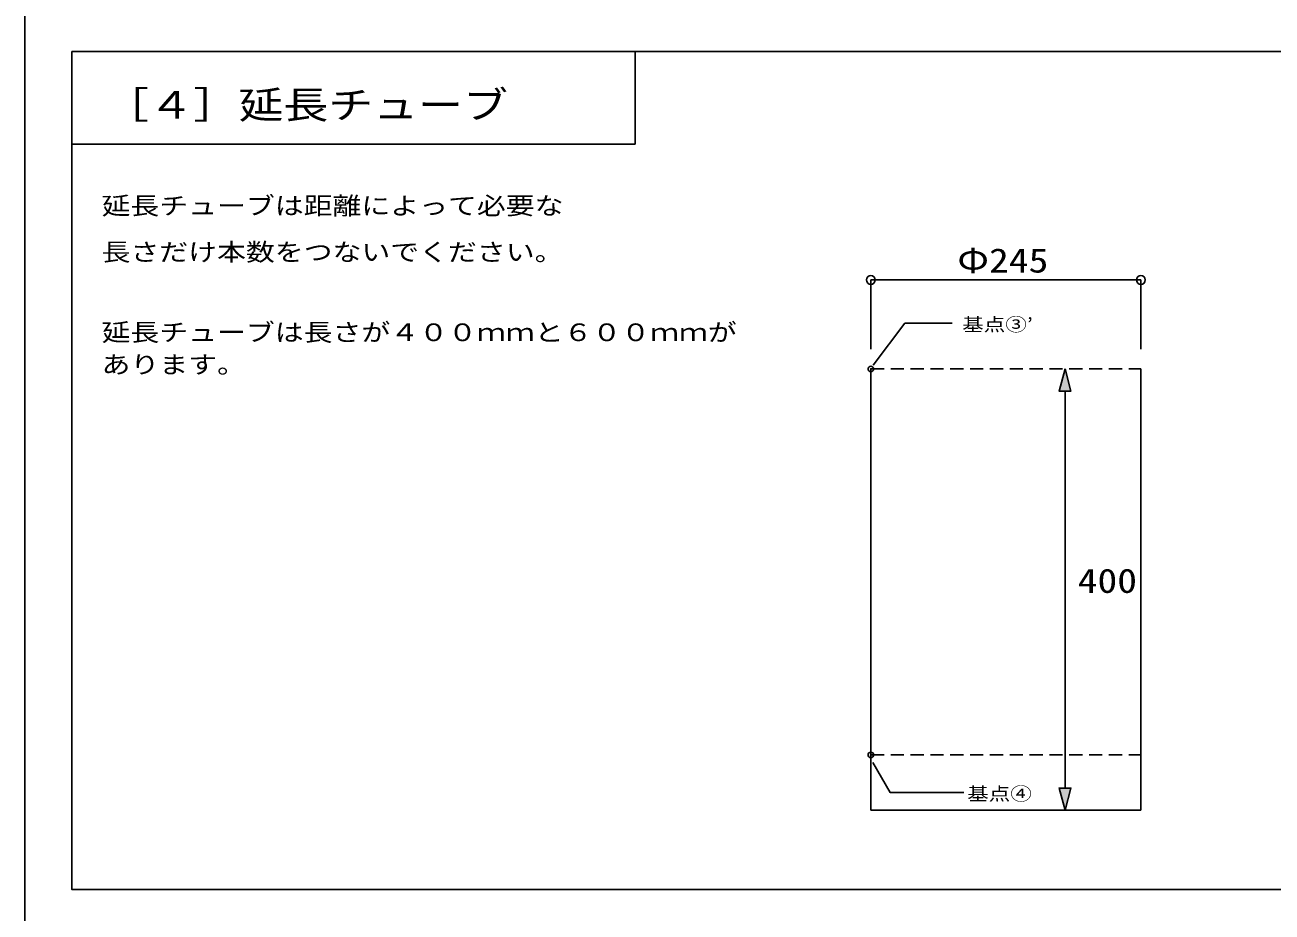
# Model space of a CAD drawing. Units: millimetres at full size, sheet at 1:10; details may follow other scales. Extents: x -2000 to 2000, y -1400 to 1400.
# Drawn here: x -2000 to -869, y -556 to 248 of the extents above; entities that cross this region are included whole.
import ezdxf
from ezdxf.enums import TextEntityAlignment as Align

# ---------------------------------------------------------------- set-up
doc = ezdxf.new("R2010")
doc.units = ezdxf.units.MM
doc.header["$LTSCALE"] = 10
doc.header["$PDMODE"] = 32
doc.header["$PDSIZE"] = 5
doc.linetypes.add('DASHED1', pattern=[1.8, 1.2, -0.6])
doc.layers.add('0-3_ドーム', color=7, linetype='Continuous')
doc.layers.add('8-0', color=7, linetype='Continuous')
doc.styles.add('ＭＳ ゴシック', font='')
doc.styles.get('ＭＳ ゴシック').set_extended_font_data('MS Gothic')

msp = doc.modelspace()

# ---------------------------------------------------------------- linework, layer by layer
at = {"layer": '0-3_ドーム'}
for p, q in [((-1232.64, -45.49), (-1232.64, 17.4)), ((-1232.64, 17.22), (-987.64, 17.22)), ((-987.64, -45.49), (-987.64, 17.4)), ((-1232.64, -463.53), (-1232.64, -63.53)), ((-987.64, -463.53), (-987.64, -63.53)), ((-1056.47, -443.53), (-1056.47, -83.53)), ((-1232.64, -463.53), (-987.64, -463.53))]:
    msp.add_line(p, q, dxfattribs=at)
at = {"layer": '0-3_ドーム', "linetype": 'DASHED1'}
for p, q in [((-1232.64, -63.53), (-987.64, -63.53)), ((-1232.64, -413.53), (-987.64, -413.53))]:
    msp.add_line(p, q, dxfattribs=at)
at = {"layer": '0-3_ドーム'}
for points in [[(-1957.47, 224.47), (-484.41, 224.47), (-484.41, -535.53), (-1957.47, -535.53)], [(-1957.47, 224.47), (-1446.47, 224.47), (-1446.47, 140.47), (-1957.47, 140.47)], [(-1056.47, -63.53), (-1051.11, -83.53), (-1061.83, -83.53)], [(-1056.47, -463.53), (-1061.83, -443.53), (-1051.11, -443.53)]]:
    msp.add_lwpolyline(points, close=True, dxfattribs=at)
for points in [[(-1230.47, -59.92), (-1201.7, -21.92), (-1158.72, -21.92)], [(-1230.78, -420.53), (-1215.19, -447.53), (-1148.21, -447.53)]]:
    msp.add_lwpolyline(points, dxfattribs=at)
for centre in [(-1232.64, 17.22), (-987.64, 17.22)]:
    msp.add_circle(centre, 4, dxfattribs=at)
for p in [(-1232.64, -63.53), (-1232.64, -413.53)]:
    msp.add_point(p, dxfattribs=at)
at = {"layer": '0-3_ドーム', "color": 8}
for points in [[(-1056.47, -63.53), (-1051.11, -83.53), (-1061.83, -83.53)], [(-1056.47, -463.53), (-1061.83, -443.53), (-1051.11, -443.53)]]:
    msp.add_solid(points, dxfattribs=at)
at = {"layer": '8-0'}
msp.add_lwpolyline([(-2000, -1400), (2000, -1400), (2000, 1400), (-2000, 1400)], close=True, dxfattribs=at)

# ---------------------------------------------------------------- texts
at = {"layer": '0-3_ドーム', "style": 'ＭＳ ゴシック', "width": 1.2}
for s, height, p in [('［４］延長チューブ', 24.89, (-1928.47, 156.08)), ('延長チューブは距離によって必要な', 16, (-1930.47, 71.72)), ('長さだけ本数をつないでください。', 16, (-1930.47, 29.72)), ('Φ245', 21.99, (-1154.25, 17.31)), ('延長チューブは長さが４００ｍｍと６００ｍｍが', 16, (-1930.47, -43.04)), ('基点③’', 11.94, (-1149.72, -32.7)), ('あります。', 16, (-1930.47, -72.28)), ('400', 21.99, (-1045, -273.18)), ('基点④', 11.94, (-1145.21, -458.3))]:
    msp.add_text(s, height=height, dxfattribs=at).set_placement(p, align=Align.BOTTOM_LEFT)

doc.saveas('drawing.dxf')
